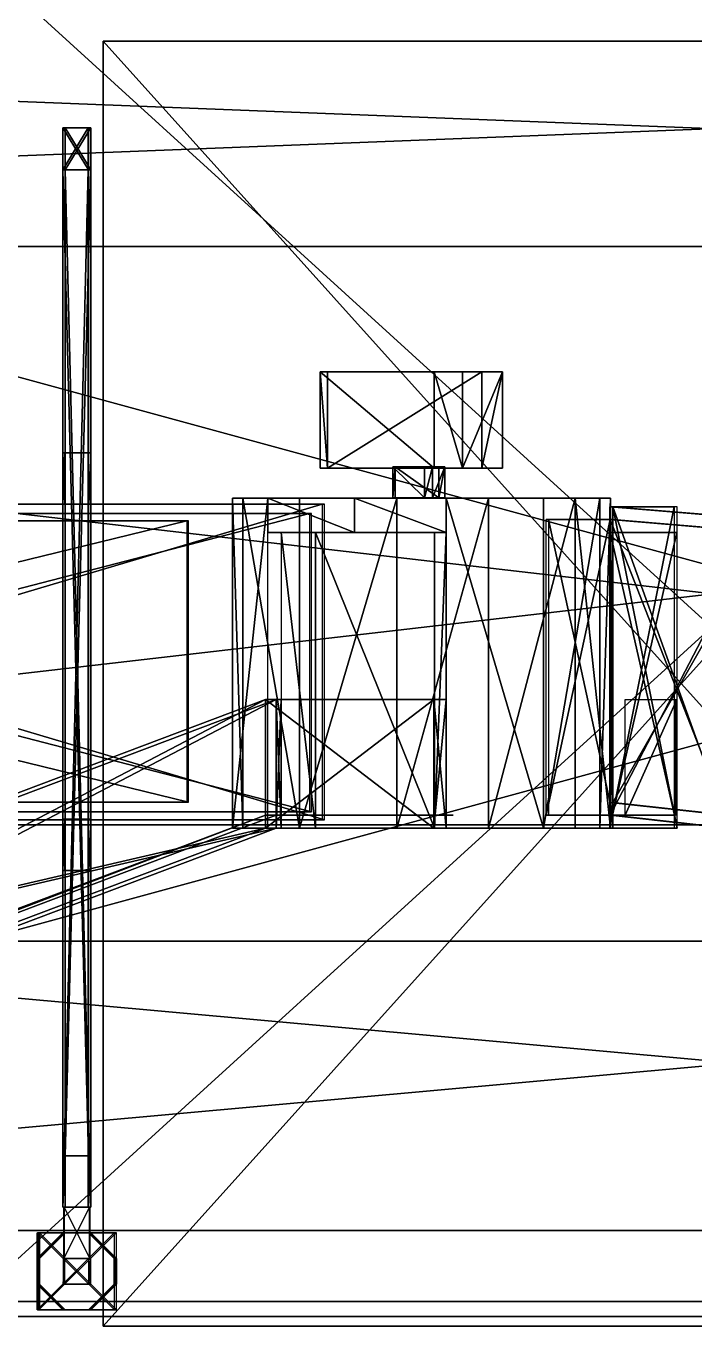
# Model space of a CAD drawing. Header units: metres. Extents: x -65 to 47, y 1 to 19.
# Drawn here: x -13.49 to -8.29, y 1.33 to 11.45 of the extents above; entities that cross this region are included whole.
import ezdxf

# ---------------------------------------------------------------- set-up
doc = ezdxf.new("R2010")
doc.units = ezdxf.units.M

msp = doc.modelspace()

# ---------------------------------------------------------------- linework, layer by layer
at = {"layer": 'back'}
for points in [[(-14.044, 1.40639, -109.603), (-2.25657, 12.1382, -109.603), (-2.25658, 1.40639, -109.603)], [(-2.25657, 12.1382, -109.603), (-14.044, 1.40639, -109.603), (-14.044, 12.1382, -109.603)]]:
    msp.add_3dface(points, dxfattribs=at)
at = {"layer": 'Cube.005'}
for points in [[(-28.4474, 1.52413, 91.282), (12.5226, 5.23413, 91.282), (12.5226, 1.52413, 91.282)], [(12.5226, 5.23413, 91.282), (-28.4474, 1.52413, 91.282), (-28.4474, 5.23413, 91.282)], [(-28.4474, 5.23413, 114.572), (12.5226, 1.52413, 114.572), (12.5226, 5.23413, 114.572)], [(12.5226, 1.52413, 114.572), (-28.4474, 5.23413, 114.572), (-28.4474, 1.52413, 114.572)], [(12.5226, 5.23413, 91.282), (-28.4474, 5.23413, 114.572), (12.5226, 5.23413, 114.572)], [(-28.4474, 5.23413, 114.572), (12.5226, 5.23413, 91.282), (-28.4474, 5.23413, 91.282)], [(-28.4474, 1.52413, 91.282), (12.5226, 1.52413, 114.572), (-28.4474, 1.52413, 114.572)], [(12.5226, 1.52413, 114.572), (-28.4474, 1.52413, 91.282), (12.5226, 1.52413, 91.282)]]:
    msp.add_3dface(points, dxfattribs=at)
at = {"layer": 'Cube.006'}
for points in [[(-12.8852, 1.33364, -117.874), (-12.8852, 11.3336, -108.874), (-12.8852, 11.3336, -117.874)], [(-12.8852, 11.3336, -108.874), (-12.8852, 1.33364, -117.874), (-12.8852, 1.33364, -108.874)], [(-12.8852, 1.33364, -117.874), (-3.88519, 11.3336, -117.874), (-3.88519, 1.33364, -117.874)], [(-3.88519, 11.3336, -117.874), (-12.8852, 1.33364, -117.874), (-12.8852, 11.3336, -117.874)], [(-12.8852, 11.3336, -108.874), (-3.88519, 1.33364, -108.874), (-3.88519, 11.3336, -108.874)], [(-3.88519, 1.33364, -108.874), (-12.8852, 11.3336, -108.874), (-12.8852, 1.33364, -108.874)], [(-3.88519, 11.3336, -117.874), (-12.8852, 11.3336, -108.874), (-3.88519, 11.3336, -108.874)], [(-12.8852, 11.3336, -108.874), (-3.88519, 11.3336, -117.874), (-12.8852, 11.3336, -117.874)], [(-12.8852, 1.33364, -117.874), (-3.88519, 1.33364, -108.874), (-12.8852, 1.33364, -108.874)], [(-3.88519, 1.33364, -108.874), (-12.8852, 1.33364, -117.874), (-3.88519, 1.33364, -117.874)]]:
    msp.add_3dface(points, dxfattribs=at)
at = {"layer": 'Cube.007'}
for points in [[(-25.8545, 12.0763, -120.17), (10.8144, 2.0763, -116.252), (10.8144, 12.0763, -116.252)], [(10.8144, 2.0763, -116.252), (-25.8545, 12.0763, -120.17), (-25.8545, 2.0763, -120.17)], [(-22.1353, 2.0763, -154.972), (14.5336, 12.0763, -151.053), (14.5336, 2.0763, -151.053)], [(14.5336, 12.0763, -151.053), (-22.1353, 2.0763, -154.972), (-22.1353, 12.0763, -154.972)], [(-25.8545, 2.0763, -120.17), (11.2754, 2.0763, -120.565), (10.8144, 2.0763, -116.252)], [(11.2754, 2.0763, -120.565), (-25.8545, 2.0763, -120.17), (-25.3934, 2.0763, -124.484)], [(-25.3934, 2.0763, -124.484), (14.5336, 2.0763, -151.053), (11.2754, 2.0763, -120.565)], [(14.5336, 2.0763, -151.053), (-25.3934, 2.0763, -124.484), (-22.1353, 2.0763, -154.972)]]:
    msp.add_3dface(points, dxfattribs=at)
at = {"layer": 'Cube.011'}
for points in [[(-14.044, 1.40639, -108.322), (-2.25658, 1.40639, -92.2717), (-14.044, 1.40639, -92.2717)], [(-2.25658, 1.40639, -92.2717), (-14.044, 1.40639, -108.322), (-2.25658, 1.40639, -108.322)], [(-14.044, 1.40639, -92.2717), (-2.25658, 1.40639, -63.0661), (-14.044, 1.40639, -63.0661)], [(-2.25658, 1.40639, -63.0661), (-14.044, 1.40639, -92.2717), (-2.25658, 1.40639, -92.2717)], [(-14.044, 1.40639, -109.603), (-2.25658, 1.40639, -108.322), (-14.044, 1.40639, -108.322)], [(-2.25658, 1.40639, -108.322), (-14.044, 1.40639, -109.603), (-2.25658, 1.40639, -109.603)], [(-14.044, 1.40639, 41.5326), (-2.25658, 1.40639, 98.8857), (-14.044, 1.40639, 98.8857)], [(-2.25658, 1.40639, 98.8857), (-14.044, 1.40639, 41.5326), (-2.25658, 1.40639, 41.5326)], [(-14.044, 1.40639, 98.8857), (-2.25657, 1.40639, 100.397), (-14.044, 1.40639, 100.397)], [(-2.25657, 1.40639, 100.397), (-14.044, 1.40639, 98.8857), (-2.25658, 1.40639, 98.8857)], [(-14.044, 1.40639, -63.0661), (-2.25658, 1.40639, -33.0483), (-14.044, 1.40639, -33.0483)], [(-2.25658, 1.40639, -33.0483), (-14.044, 1.40639, -63.0661), (-2.25658, 1.40639, -63.0661)], [(-14.044, 1.40639, -33.0483), (-2.25658, 1.40639, -4.11331), (-14.044, 1.40639, -4.11331)], [(-2.25658, 1.40639, -4.11331), (-14.044, 1.40639, -33.0483), (-2.25658, 1.40639, -33.0483)], [(-14.044, 1.40639, -4.11331), (-2.25658, 1.40639, 13.742), (-14.044, 1.40639, 13.742)], [(-2.25658, 1.40639, 13.742), (-14.044, 1.40639, -4.11331), (-2.25658, 1.40639, -4.11331)]]:
    msp.add_3dface(points, dxfattribs=at)
at = {"layer": 'Cube.031'}
for points in [[(-31.5457, 4.32833, 115.691), (15.2621, 4.32833, 117.182), (-31.5457, 4.32833, 117.182)], [(15.2621, 4.32833, 117.182), (-31.5457, 4.32833, 115.691), (15.2621, 4.32833, 115.691)], [(-31.5457, 4.32833, 57.1824), (15.2621, 4.32833, 58.8029), (-31.5457, 4.32833, 58.8029)], [(15.2621, 4.32833, 58.8029), (-31.5457, 4.32833, 57.1824), (15.2621, 4.32833, 57.1824)]]:
    msp.add_3dface(points, dxfattribs=at)
at = {"layer": 'Entrance.010'}
for points in [[(-8.5169, 7.70877, 140.663), (-8.9407, 7.70877, 137.867), (-8.9168, 7.70877, 140.667)], [(-8.9407, 7.70877, 137.867), (-8.5169, 7.70877, 140.663), (-8.5407, 7.70877, 137.863)], [(-8.9407, 5.20877, 137.867), (-8.4407, 7.70877, 137.863), (-8.4407, 5.20877, 137.863)], [(-8.4407, 7.70877, 137.863), (-8.9407, 5.20877, 137.867), (-8.9407, 7.70877, 137.867)], [(-8.9407, 5.20877, 137.867), (-8.9168, 7.70877, 140.667), (-8.9407, 7.70877, 137.867)], [(-8.9168, 7.70877, 140.667), (-8.9407, 5.20877, 137.867), (-8.9168, 5.20877, 140.667)], [(-8.9168, 7.70877, 140.667), (-8.4169, 5.20877, 140.662), (-8.4169, 7.70877, 140.662)], [(-8.4169, 5.20877, 140.662), (-8.9168, 7.70877, 140.667), (-8.9168, 5.20877, 140.667)], [(-9.438, 5.30877, 138.181), (-8.939, 7.60877, 138.067), (-8.939, 5.30877, 138.067)], [(-8.939, 7.60877, 138.067), (-9.438, 5.30877, 138.181), (-9.438, 7.60877, 138.181)], [(-8.9185, 7.60877, 140.467), (-9.438, 7.60877, 138.181), (-9.4195, 7.60877, 140.361)], [(-9.438, 7.60877, 138.181), (-8.9185, 7.60877, 140.467), (-8.939, 7.60877, 138.067)], [(-9.4195, 7.60877, 140.361), (-8.9185, 5.30877, 140.467), (-8.9185, 7.60877, 140.467)], [(-8.9185, 5.30877, 140.467), (-9.4195, 7.60877, 140.361), (-9.4195, 5.30877, 140.361)], [(-8.939, 7.50877, 138.067), (-8.4186, 7.50877, 140.462), (-8.9185, 7.50877, 140.467)], [(-8.4186, 7.50877, 140.462), (-8.939, 7.50877, 138.067), (-8.439, 7.50877, 138.063)], [(-8.9382, 7.50877, 138.167), (-8.439, 5.30877, 138.063), (-8.439, 7.50877, 138.063)], [(-8.439, 5.30877, 138.063), (-8.9382, 7.50877, 138.167), (-8.9382, 5.30877, 138.167)], [(-8.9194, 5.30877, 140.367), (-8.9382, 7.50877, 138.167), (-8.9194, 7.50877, 140.367)], [(-8.9382, 7.50877, 138.167), (-8.9194, 5.30877, 140.367), (-8.9382, 5.30877, 138.167)], [(-8.9194, 5.30877, 140.367), (-8.4186, 7.50877, 140.462), (-8.4186, 5.30877, 140.462)], [(-8.4186, 7.50877, 140.462), (-8.9194, 5.30877, 140.367), (-8.9194, 7.50877, 140.367)], [(-8.822, 5.30877, 140.066), (-8.4186, 6.20877, 140.462), (-8.4186, 5.30877, 140.462)], [(-8.4186, 6.20877, 140.462), (-8.822, 5.30877, 140.066), (-8.822, 6.20877, 140.066)], [(-8.4305, 5.30877, 139.062), (-8.439, 6.20877, 138.063), (-8.4305, 6.20877, 139.062)], [(-8.439, 6.20877, 138.063), (-8.4305, 5.30877, 139.062), (-8.439, 5.30877, 138.063)], [(-9.438, 5.30877, 138.181), (-8.9185, 5.30877, 140.467), (-9.4195, 5.30877, 140.361)], [(-8.9185, 5.30877, 140.467), (-9.438, 5.30877, 138.181), (-8.939, 5.30877, 138.067)], [(-8.9407, 5.20877, 137.867), (-8.4169, 5.20877, 140.662), (-8.9168, 5.20877, 140.667)], [(-8.4169, 5.20877, 140.662), (-8.9407, 5.20877, 137.867), (-8.4407, 5.20877, 137.863)]]:
    msp.add_3dface(points, dxfattribs=at)
at = {"layer": 'front'}
for points in [[(-14.044, 12.1382, 100.397), (-2.25657, 1.40639, 100.397), (-2.25658, 12.1382, 100.397)], [(-2.25657, 1.40639, 100.397), (-14.044, 12.1382, 100.397), (-14.044, 1.40639, 100.397)]]:
    msp.add_3dface(points, dxfattribs=at)
at = {"layer": 'GateSign.010'}
for points in [[(-11.1951, 8.75913, 139.226), (-10.3083, 8.00971, 140.1), (-10.3083, 8.75913, 140.1)], [(-10.3083, 8.00971, 140.1), (-11.1951, 8.75913, 139.226), (-11.1951, 8.00971, 139.226)], [(-11.1378, 8.00971, 139.006), (-11.1951, 8.75913, 139.226), (-11.1378, 8.75913, 139.006)], [(-11.1951, 8.75913, 139.226), (-11.1378, 8.00971, 139.006), (-11.1951, 8.00971, 139.226)], [(-10.0888, 8.75913, 140.039), (-11.1378, 8.75913, 139.006), (-11.1951, 8.75913, 139.226)], [(-10.0888, 8.75913, 140.039), (-11.1951, 8.75913, 139.226), (-10.3083, 8.75913, 140.1)], [(-11.1378, 8.00971, 139.006), (-9.9382, 8.75913, 138.675), (-9.9382, 8.00971, 138.675)], [(-9.9382, 8.75913, 138.675), (-11.1378, 8.00971, 139.006), (-11.1378, 8.75913, 139.006)], [(-9.7759, 8.75913, 138.834), (-9.9382, 8.75913, 138.675), (-11.1378, 8.75913, 139.006)], [(-10.0888, 8.75913, 140.039), (-9.7759, 8.75913, 138.834), (-11.1378, 8.75913, 139.006)], [(-10.3083, 8.75913, 140.1), (-10.0888, 8.00971, 140.039), (-10.0888, 8.75913, 140.039)], [(-10.0888, 8.00971, 140.039), (-10.3083, 8.75913, 140.1), (-10.3083, 8.00971, 140.1)], [(-10.0888, 8.00971, 140.039), (-9.7759, 8.75913, 138.834), (-10.0888, 8.75913, 140.039)], [(-9.7759, 8.75913, 138.834), (-10.0888, 8.00971, 140.039), (-9.7759, 8.00971, 138.834)], [(-9.9382, 8.00971, 138.675), (-9.7759, 8.75913, 138.834), (-9.7759, 8.00971, 138.834)], [(-9.7759, 8.75913, 138.834), (-9.9382, 8.00971, 138.675), (-9.9382, 8.75913, 138.675)], [(-10.0888, 8.00971, 140.039), (-11.1951, 8.00971, 139.226), (-10.3083, 8.00971, 140.1)], [(-10.0888, 8.00971, 140.039), (-11.1378, 8.00971, 139.006), (-11.1951, 8.00971, 139.226)], [(-10.0888, 8.00971, 140.039), (-9.7759, 8.00971, 138.834), (-11.1378, 8.00971, 139.006)], [(-9.7759, 8.00971, 138.834), (-9.9382, 8.00971, 138.675), (-11.1378, 8.00971, 139.006)], [(-10.6299, 7.77929, 139.341), (-10.6127, 8.02114, 139.403), (-10.6299, 8.02114, 139.341)], [(-10.6127, 8.02114, 139.403), (-10.6299, 7.77929, 139.341), (-10.6127, 7.77928, 139.403)], [(-10.3827, 7.77929, 139.09), (-10.6299, 8.02114, 139.341), (-10.3827, 8.02114, 139.09)], [(-10.6299, 8.02114, 139.341), (-10.3827, 7.77929, 139.09), (-10.6299, 7.77929, 139.341)], [(-10.6127, 8.02114, 139.403), (-10.2718, 7.77928, 139.492), (-10.2718, 8.02114, 139.492)], [(-10.2718, 7.77928, 139.492), (-10.6127, 8.02114, 139.403), (-10.6127, 7.77928, 139.403)], [(-10.3827, 7.77929, 139.09), (-10.3203, 8.02114, 139.106), (-10.3203, 7.77929, 139.106)], [(-10.3203, 8.02114, 139.106), (-10.3827, 7.77929, 139.09), (-10.3827, 8.02114, 139.09)], [(-10.2265, 8.02114, 139.446), (-10.3203, 7.77929, 139.106), (-10.3203, 8.02114, 139.106)], [(-10.3203, 7.77929, 139.106), (-10.2265, 8.02114, 139.446), (-10.2265, 7.77928, 139.446)], [(-10.2718, 7.77928, 139.492), (-10.2265, 8.02114, 139.446), (-10.2718, 8.02114, 139.492)], [(-10.2265, 8.02114, 139.446), (-10.2718, 7.77928, 139.492), (-10.2265, 7.77928, 139.446)]]:
    msp.add_3dface(points, dxfattribs=at)
at = {"layer": 'Hood.010'}
for points in [[(-7.718, 7.60877, 140.592), (-8.9391, 7.70877, 138.002), (-8.9179, 7.70877, 140.602)], [(-8.9391, 7.70877, 138.002), (-7.718, 7.60877, 140.592), (-7.7391, 7.60877, 137.992)], [(-7.7391, 7.60877, 137.992), (-8.9391, 5.30877, 138.002), (-8.9391, 7.70877, 138.002)], [(-8.9179, 7.70877, 140.602), (-8.018, 5.20877, 140.595), (-7.718, 7.60877, 140.592)], [(-8.018, 5.20877, 140.595), (-8.9179, 7.70877, 140.602), (-8.9179, 5.30877, 140.602)], [(-8.9391, 5.30877, 138.002), (-7.7391, 7.60877, 137.992), (-8.0391, 5.20877, 137.995)], [(-8.9383, 7.60877, 138.102), (-7.7188, 7.50877, 140.492), (-8.9188, 7.60877, 140.502)], [(-7.7188, 7.50877, 140.492), (-8.9383, 7.60877, 138.102), (-7.7383, 7.50877, 138.092)], [(-8.9383, 7.60877, 138.102), (-8.0383, 5.30877, 138.095), (-7.7383, 7.50877, 138.092)], [(-8.0383, 5.30877, 138.095), (-8.9383, 7.60877, 138.102), (-8.9383, 5.40877, 138.102)], [(-7.7188, 7.50877, 140.492), (-8.9188, 5.40877, 140.502), (-8.9188, 7.60877, 140.502)], [(-8.9188, 5.40877, 140.502), (-7.7188, 7.50877, 140.492), (-8.0188, 5.30877, 140.495)], [(-8.0188, 5.30877, 140.495), (-8.9383, 5.40877, 138.102), (-8.9188, 5.40877, 140.502)], [(-8.9383, 5.40877, 138.102), (-8.0188, 5.30877, 140.495), (-8.0383, 5.30877, 138.095)], [(-8.9391, 5.30877, 138.002), (-8.018, 5.20877, 140.595), (-8.9179, 5.30877, 140.602)], [(-8.018, 5.20877, 140.595), (-8.9391, 5.30877, 138.002), (-8.0391, 5.20877, 137.995)]]:
    msp.add_3dface(points, dxfattribs=at)
at = {"layer": 'object2_back'}
for points in [[(-31.5457, 9.73332, 57.1824), (15.2621, 11.5676, 57.1824), (15.2621, 9.73332, 57.1824)], [(15.2621, 11.5676, 57.1824), (-31.5457, 9.73332, 57.1824), (-31.5457, 11.5676, 57.1824)], [(-31.5457, 4.32833, 57.1824), (15.2621, 9.73332, 57.1824), (15.2621, 4.32833, 57.1824)], [(15.2621, 9.73332, 57.1824), (-31.5457, 4.32833, 57.1824), (-31.5457, 9.73332, 57.1824)]]:
    msp.add_3dface(points, dxfattribs=at)
at = {"layer": 'object2_front'}
for points in [[(-31.5457, 11.5676, 117.182), (15.2621, 9.73332, 117.182), (15.2621, 11.5676, 117.182)], [(15.2621, 9.73332, 117.182), (-31.5457, 11.5676, 117.182), (-31.5457, 9.73332, 117.182)], [(-31.5457, 9.73332, 117.182), (15.2621, 4.32833, 117.182), (15.2621, 9.73332, 117.182)], [(15.2621, 4.32833, 117.182), (-31.5457, 9.73332, 117.182), (-31.5457, 4.32833, 117.182)], [(-31.5457, 4.32833, 58.8029), (15.2621, 4.32833, 115.691), (-31.5457, 4.32833, 115.691)], [(15.2621, 4.32833, 115.691), (-31.5457, 4.32833, 58.8029), (15.2621, 4.32833, 58.8029)]]:
    msp.add_3dface(points, dxfattribs=at)
at = {"layer": 'Rotunda2.010'}
for points in [[(-11.879, 7.77655, 139.506), (-10.4073, 7.77655, 139.313), (-11.7968, 7.77655, 138.791)], [(-11.879, 5.20877, 139.506), (-11.6037, 7.77655, 140.263), (-11.879, 7.77655, 139.506)], [(-11.6037, 7.77655, 140.263), (-11.879, 5.20877, 139.506), (-11.6037, 5.20877, 140.263)], [(-11.7968, 5.20877, 138.791), (-11.879, 7.77655, 139.506), (-11.7968, 7.77655, 138.791)], [(-11.879, 7.77655, 139.506), (-11.7968, 5.20877, 138.791), (-11.879, 5.20877, 139.506)], [(-10.4073, 7.77655, 139.313), (-11.879, 7.77655, 139.506), (-11.6037, 7.77655, 140.263)], [(-11.3568, 5.20877, 138.117), (-11.7968, 7.77655, 138.791), (-11.3568, 7.77655, 138.117)], [(-11.7968, 7.77655, 138.791), (-11.3568, 5.20877, 138.117), (-11.7968, 5.20877, 138.791)], [(-11.7968, 7.77655, 138.791), (-10.4073, 7.77655, 139.313), (-11.3568, 7.77655, 138.117)], [(-11.6037, 7.77655, 140.263), (-10.9295, 7.50877, 140.703), (-10.9295, 7.77655, 140.703)], [(-10.9295, 7.50877, 140.703), (-11.6037, 7.77655, 140.263), (-11.6037, 7.50877, 140.263)], [(-10.9295, 7.77655, 140.703), (-10.4073, 7.77655, 139.313), (-11.6037, 7.77655, 140.263)], [(-11.3568, 5.20877, 138.117), (-10.6004, 7.77655, 137.842), (-10.6004, 5.20877, 137.842)], [(-10.6004, 7.77655, 137.842), (-11.3568, 5.20877, 138.117), (-11.3568, 7.77655, 138.117)], [(-10.4073, 7.77655, 139.313), (-10.6004, 7.77655, 137.842), (-11.3568, 7.77655, 138.117)], [(-10.9295, 7.77655, 140.703), (-10.2142, 7.50877, 140.785), (-10.2142, 7.77655, 140.785)], [(-10.2142, 7.50877, 140.785), (-10.9295, 7.77655, 140.703), (-10.9295, 7.50877, 140.703)], [(-10.2142, 7.77655, 140.785), (-10.4073, 7.77655, 139.313), (-10.9295, 7.77655, 140.703)], [(-10.6004, 7.77655, 137.842), (-10.4073, 7.77655, 139.313), (-9.8851, 7.77655, 137.924)], [(-10.6004, 5.20877, 137.842), (-9.8851, 7.77655, 137.924), (-9.8851, 5.20877, 137.924)], [(-9.8851, 7.77655, 137.924), (-10.6004, 5.20877, 137.842), (-10.6004, 7.77655, 137.842)], [(-8.9356, 7.77655, 139.12), (-10.4073, 7.77655, 139.313), (-9.0179, 7.77655, 139.835)], [(-9.0179, 7.77655, 139.835), (-10.4073, 7.77655, 139.313), (-9.4578, 7.77655, 140.51)], [(-10.4073, 7.77655, 139.313), (-10.2142, 7.77655, 140.785), (-9.4578, 7.77655, 140.51)], [(-9.8851, 7.77655, 137.924), (-10.4073, 7.77655, 139.313), (-9.211, 7.77655, 138.364)], [(-10.4073, 7.77655, 139.313), (-8.9356, 7.77655, 139.12), (-9.211, 7.77655, 138.364)], [(-10.2142, 7.77655, 140.785), (-9.4578, 5.20877, 140.51), (-9.4578, 7.77655, 140.51)], [(-9.4578, 5.20877, 140.51), (-10.2142, 7.77655, 140.785), (-10.2142, 5.20877, 140.785)], [(-9.8851, 5.20877, 137.924), (-9.211, 7.77655, 138.364), (-9.211, 5.20877, 138.364)], [(-9.211, 7.77655, 138.364), (-9.8851, 5.20877, 137.924), (-9.8851, 7.77655, 137.924)], [(-9.4578, 5.20877, 140.51), (-9.0179, 7.77655, 139.835), (-9.4578, 7.77655, 140.51)], [(-9.0179, 7.77655, 139.835), (-9.4578, 5.20877, 140.51), (-9.0179, 5.20877, 139.835)], [(-8.9356, 5.20877, 139.12), (-9.211, 7.77655, 138.364), (-8.9356, 7.77655, 139.12)], [(-9.211, 7.77655, 138.364), (-8.9356, 5.20877, 139.12), (-9.211, 5.20877, 138.364)], [(-9.0179, 5.20877, 139.835), (-8.9356, 7.77655, 139.12), (-9.0179, 7.77655, 139.835)], [(-8.9356, 7.77655, 139.12), (-9.0179, 5.20877, 139.835), (-8.9356, 5.20877, 139.12)], [(-11.6037, 7.50877, 140.263), (-10.2142, 7.50877, 140.785), (-10.9295, 7.50877, 140.703)], [(-10.2142, 7.50877, 140.785), (-11.6037, 7.50877, 140.263), (-10.4073, 7.50877, 139.313)], [(-11.4982, 7.50877, 140.396), (-11.2323, 5.20877, 140.185), (-11.2323, 7.50877, 140.185)], [(-11.2323, 5.20877, 140.185), (-11.4982, 7.50877, 140.396), (-11.4982, 5.20877, 140.396)], [(-11.2323, 7.50877, 140.185), (-10.306, 5.20877, 140.533), (-10.306, 7.50877, 140.533)], [(-10.306, 5.20877, 140.533), (-11.2323, 7.50877, 140.185), (-11.2323, 5.20877, 140.185)], [(-10.306, 5.20877, 140.533), (-10.2142, 7.50877, 140.785), (-10.306, 7.50877, 140.533)], [(-10.2142, 7.50877, 140.785), (-10.306, 5.20877, 140.533), (-10.2142, 5.20877, 140.785)], [(-18.5128, 3.60877, 141.522), (-11.6216, 5.20877, 141.469), (-11.6216, 6.20877, 141.469)], [(-18.5128, 2.60877, 141.522), (-11.6216, 6.20877, 141.469), (-11.6216, 5.20877, 141.469)], [(-11.6216, 6.20877, 141.469), (-18.5128, 2.60877, 141.522), (-18.5128, 3.60877, 141.522)], [(-18.4305, 2.60877, 140.806), (-11.5393, 6.20877, 140.753), (-11.5393, 5.20877, 140.753)], [(-11.5393, 6.20877, 140.753), (-18.4305, 2.60877, 140.806), (-18.4305, 3.60877, 140.806)], [(-18.4305, 3.60877, 140.806), (-11.5393, 5.20877, 140.753), (-11.5393, 6.20877, 140.753)], [(-11.6216, 5.20877, 141.469), (-10.3102, 6.20877, 141.619), (-10.3102, 5.20877, 141.619)], [(-10.3102, 6.20877, 141.619), (-11.6216, 5.20877, 141.469), (-11.6216, 6.20877, 141.469)], [(-11.6216, 6.20877, 141.469), (-10.3102, 5.20877, 141.619), (-10.3102, 6.20877, 141.619)], [(-10.3102, 5.20877, 141.619), (-11.6216, 6.20877, 141.469), (-11.6216, 5.20877, 141.469)], [(-11.4982, 5.20877, 140.396), (-11.5393, 6.20877, 140.753), (-11.4982, 6.20877, 140.396)], [(-11.5393, 6.20877, 140.753), (-11.4982, 5.20877, 140.396), (-11.5393, 5.20877, 140.753)], [(-11.5393, 5.20877, 140.753), (-11.4982, 6.20877, 140.396), (-11.5393, 6.20877, 140.753)], [(-11.4982, 6.20877, 140.396), (-11.5393, 5.20877, 140.753), (-11.4982, 5.20877, 140.396)], [(-10.2142, 5.20877, 140.785), (-10.3102, 6.20877, 141.619), (-10.2142, 6.20877, 140.785)], [(-10.3102, 6.20877, 141.619), (-10.2142, 5.20877, 140.785), (-10.3102, 5.20877, 141.619)], [(-10.3102, 5.20877, 141.619), (-10.2142, 6.20877, 140.785), (-10.3102, 6.20877, 141.619)], [(-10.2142, 6.20877, 140.785), (-10.3102, 5.20877, 141.619), (-10.2142, 5.20877, 140.785)], [(-18.4305, 2.70877, 140.806), (-11.6216, 5.30877, 141.469), (-18.5128, 2.70877, 141.522)], [(-11.6216, 5.30877, 141.469), (-18.4305, 2.70877, 140.806), (-18.5128, 2.70877, 141.522)], [(-11.6216, 5.30877, 141.469), (-18.4305, 2.70877, 140.806), (-11.5393, 5.30877, 140.753)], [(-18.4305, 2.70877, 140.806), (-11.6216, 5.30877, 141.469), (-11.5393, 5.30877, 140.753)], [(-10.1594, 5.30877, 140.308), (-11.6216, 5.30877, 141.469), (-10.3102, 5.30877, 141.619)], [(-11.6216, 5.30877, 141.469), (-10.1594, 5.30877, 140.308), (-11.4707, 5.30877, 140.157)], [(-11.6216, 5.20877, 141.469), (-18.5128, 3.60877, 141.522), (-18.5128, 2.60877, 141.522)], [(-11.5393, 5.20877, 140.753), (-18.4305, 3.60877, 140.806), (-18.4305, 2.60877, 140.806)], [(-11.7968, 5.20877, 138.791), (-10.4073, 5.20877, 139.313), (-11.879, 5.20877, 139.506)], [(-11.6037, 5.20877, 140.263), (-11.879, 5.20877, 139.506), (-10.4073, 5.20877, 139.313)], [(-11.7968, 5.20877, 138.791), (-11.3568, 5.20877, 138.117), (-10.4073, 5.20877, 139.313)], [(-10.9295, 5.20877, 140.703), (-11.6037, 5.20877, 140.263), (-10.4073, 5.20877, 139.313)], [(-11.3568, 5.20877, 138.117), (-10.6004, 5.20877, 137.842), (-10.4073, 5.20877, 139.313)], [(-10.9295, 5.20877, 140.703), (-10.4073, 5.20877, 139.313), (-10.2142, 5.20877, 140.785)], [(-9.8851, 5.20877, 137.924), (-10.4073, 5.20877, 139.313), (-10.6004, 5.20877, 137.842)], [(-9.0179, 5.20877, 139.835), (-10.4073, 5.20877, 139.313), (-8.9356, 5.20877, 139.12)], [(-9.0179, 5.20877, 139.835), (-9.4578, 5.20877, 140.51), (-10.4073, 5.20877, 139.313)], [(-9.4578, 5.20877, 140.51), (-10.2142, 5.20877, 140.785), (-10.4073, 5.20877, 139.313)], [(-9.8851, 5.20877, 137.924), (-9.211, 5.20877, 138.364), (-10.4073, 5.20877, 139.313)], [(-9.211, 5.20877, 138.364), (-8.9356, 5.20877, 139.12), (-10.4073, 5.20877, 139.313)]]:
    msp.add_3dface(points, dxfattribs=at)
at = {"layer": 'Support.010'}
for points in [[(-13.1998, 10.3313, 137.996), (-13.1982, 10.6574, 138.217), (-13.1998, 10.6574, 137.996)], [(-13.1982, 10.6574, 138.217), (-13.1998, 10.3313, 137.996), (-13.1982, 10.3313, 138.217)], [(-13.1998, 10.3313, 137.996), (-13.0007, 10.6574, 137.994), (-13.0007, 10.3313, 137.994)], [(-13.0007, 10.6574, 137.994), (-13.1998, 10.3313, 137.996), (-13.1998, 10.6574, 137.996)], [(-12.999, 10.6574, 138.215), (-13.1998, 10.6574, 137.996), (-13.1982, 10.6574, 138.217)], [(-13.1998, 10.6574, 137.996), (-12.999, 10.6574, 138.215), (-13.0007, 10.6574, 137.994)], [(-13.1982, 10.6574, 138.217), (-12.999, 10.3313, 138.215), (-12.999, 10.6574, 138.215)], [(-12.999, 10.3313, 138.215), (-13.1982, 10.6574, 138.217), (-13.1982, 10.3313, 138.217)], [(-13.181, 10.3313, 140.452), (-13.1793, 10.6574, 140.673), (-13.181, 10.6574, 140.452)], [(-13.1793, 10.6574, 140.673), (-13.181, 10.3313, 140.452), (-13.1793, 10.3313, 140.673)], [(-13.181, 10.3313, 140.452), (-12.9819, 10.6574, 140.45), (-12.9819, 10.3313, 140.45)], [(-12.9819, 10.6574, 140.45), (-13.181, 10.3313, 140.452), (-13.181, 10.6574, 140.452)], [(-12.9802, 10.6574, 140.672), (-13.181, 10.6574, 140.452), (-13.1793, 10.6574, 140.673)], [(-13.181, 10.6574, 140.452), (-12.9802, 10.6574, 140.672), (-12.9819, 10.6574, 140.45)], [(-13.1793, 10.6574, 140.673), (-12.9802, 10.3313, 140.672), (-12.9802, 10.6574, 140.672)], [(-12.9802, 10.3313, 140.672), (-13.1793, 10.6574, 140.673), (-13.1793, 10.3313, 140.673)], [(-12.999, 10.3313, 138.215), (-13.0007, 10.6574, 137.994), (-12.999, 10.6574, 138.215)], [(-13.0007, 10.6574, 137.994), (-12.999, 10.3313, 138.215), (-13.0007, 10.3313, 137.994)], [(-12.9802, 10.3313, 140.672), (-12.9819, 10.6574, 140.45), (-12.9802, 10.6574, 140.672)], [(-12.9819, 10.6574, 140.45), (-12.9802, 10.3313, 140.672), (-12.9819, 10.3313, 140.45)], [(-13.1998, 2.25877, 137.996), (-13.0007, 10.3313, 137.994), (-13.0007, 2.25877, 137.994)], [(-13.0007, 10.3313, 137.994), (-13.1998, 2.25877, 137.996), (-13.1998, 10.3313, 137.996)], [(-13.1998, 2.25877, 137.996), (-13.1982, 10.3313, 138.217), (-13.1998, 10.3313, 137.996)], [(-13.1982, 10.3313, 138.217), (-13.1998, 2.25877, 137.996), (-13.1982, 2.25877, 138.217)], [(-13.1982, 10.3313, 138.217), (-12.999, 2.65877, 138.215), (-12.999, 10.3313, 138.215)], [(-12.999, 2.65877, 138.215), (-13.1982, 10.3313, 138.217), (-13.1982, 2.65877, 138.217)], [(-13.181, 2.65877, 140.452), (-12.9819, 10.3313, 140.45), (-12.9819, 2.65877, 140.45)], [(-12.9819, 10.3313, 140.45), (-13.181, 2.65877, 140.452), (-13.181, 10.3313, 140.452)], [(-13.181, 2.25877, 140.452), (-13.1793, 10.3313, 140.673), (-13.181, 10.3313, 140.452)], [(-13.1793, 10.3313, 140.673), (-13.181, 2.25877, 140.452), (-13.1793, 2.25877, 140.673)], [(-13.1793, 10.3313, 140.673), (-12.9802, 2.25877, 140.672), (-12.9802, 10.3313, 140.672)], [(-12.9802, 2.25877, 140.672), (-13.1793, 10.3313, 140.673), (-13.1793, 2.25877, 140.673)], [(-12.999, 2.25877, 138.215), (-13.0007, 10.3313, 137.994), (-12.999, 10.3313, 138.215)], [(-13.0007, 10.3313, 137.994), (-12.999, 2.25877, 138.215), (-13.0007, 2.25877, 137.994)], [(-12.9802, 2.25877, 140.672), (-12.9819, 10.3313, 140.45), (-12.9802, 10.3313, 140.672)], [(-12.9819, 10.3313, 140.45), (-12.9802, 2.25877, 140.672), (-12.9819, 2.25877, 140.45)], [(-12.9819, 2.65877, 140.45), (-13.1982, 2.65877, 138.217), (-13.181, 2.65877, 140.452)], [(-13.1982, 2.65877, 138.217), (-12.9819, 2.65877, 140.45), (-12.999, 2.65877, 138.215)], [(-13.1982, 2.25877, 138.217), (-13.181, 2.65877, 140.452), (-13.1982, 2.65877, 138.217)], [(-13.181, 2.65877, 140.452), (-13.1982, 2.25877, 138.217), (-13.181, 2.25877, 140.452)], [(-12.9819, 2.25877, 140.45), (-12.999, 2.65877, 138.215), (-12.9819, 2.65877, 140.45)], [(-12.999, 2.65877, 138.215), (-12.9819, 2.25877, 140.45), (-12.999, 2.25877, 138.215)], [(-13.1998, 2.25877, 137.996), (-12.999, 2.25877, 138.215), (-13.1982, 2.25877, 138.217)], [(-12.999, 2.25877, 138.215), (-13.1998, 2.25877, 137.996), (-13.0007, 2.25877, 137.994)], [(-13.1982, 2.25877, 138.217), (-12.9819, 2.25877, 140.45), (-13.181, 2.25877, 140.452)], [(-12.9819, 2.25877, 140.45), (-13.1982, 2.25877, 138.217), (-12.999, 2.25877, 138.215)], [(-13.1904, 1.85877, 139.223), (-13.1887, 2.25877, 139.446), (-13.1905, 2.25877, 139.212)], [(-12.9913, 2.25877, 139.222), (-13.1904, 1.85877, 139.223), (-13.1905, 2.25877, 139.212)], [(-13.1887, 2.25877, 139.446), (-13.1904, 1.85877, 139.223), (-13.1887, 1.85877, 139.446)], [(-13.1904, 1.85877, 139.223), (-12.9913, 2.25877, 139.222), (-12.9913, 1.85877, 139.222)], [(-13.1887, 2.25877, 139.446), (-12.9896, 1.85877, 139.445), (-12.9896, 2.25877, 139.445)], [(-12.9896, 1.85877, 139.445), (-13.1887, 2.25877, 139.446), (-13.1887, 1.85877, 139.446)], [(-13.181, 2.25877, 140.452), (-12.9802, 2.25877, 140.672), (-13.1793, 2.25877, 140.673)], [(-12.9802, 2.25877, 140.672), (-13.181, 2.25877, 140.452), (-12.9819, 2.25877, 140.45)], [(-12.9896, 1.85877, 139.445), (-12.9913, 2.25877, 139.222), (-12.9896, 2.25877, 139.445)], [(-12.9913, 2.25877, 139.222), (-12.9896, 1.85877, 139.445), (-12.9913, 1.85877, 139.222)], [(-13.3997, 1.45877, 138.113), (-12.7997, 2.05877, 138.108), (-12.7997, 1.45877, 138.108)], [(-12.7997, 2.05877, 138.108), (-13.3997, 1.45877, 138.113), (-13.3997, 2.05877, 138.113)], [(-13.1956, 2.05877, 138.556), (-13.3997, 1.85877, 138.113), (-13.3963, 1.85877, 138.558)], [(-13.3997, 1.85877, 138.113), (-13.1956, 2.05877, 138.556), (-13.199, 2.05877, 138.112)], [(-13.3963, 2.05877, 138.558), (-12.7963, 1.45877, 138.553), (-12.7963, 2.05877, 138.553)], [(-12.7963, 1.45877, 138.553), (-13.3963, 2.05877, 138.558), (-13.3963, 1.45877, 138.558)], [(-13.3844, 1.45877, 140.115), (-12.7844, 2.05877, 140.11), (-12.7844, 1.45877, 140.11)], [(-12.7844, 2.05877, 140.11), (-13.3844, 1.45877, 140.115), (-13.3844, 2.05877, 140.115)], [(-13.1802, 2.05877, 140.558), (-13.3844, 1.85877, 140.115), (-13.381, 1.85877, 140.56)], [(-13.3844, 1.85877, 140.115), (-13.1802, 2.05877, 140.558), (-13.1836, 2.05877, 140.113)], [(-13.381, 2.05877, 140.56), (-12.781, 1.45877, 140.555), (-12.781, 2.05877, 140.555)], [(-12.781, 1.45877, 140.555), (-13.381, 2.05877, 140.56), (-13.381, 1.45877, 140.56)], [(-12.9964, 2.05877, 138.555), (-13.199, 2.05877, 138.112), (-13.1956, 2.05877, 138.556)], [(-13.199, 2.05877, 138.112), (-12.9964, 2.05877, 138.555), (-12.9998, 2.05877, 138.11)], [(-12.981, 2.05877, 140.556), (-13.1836, 2.05877, 140.113), (-13.1802, 2.05877, 140.558)], [(-13.1836, 2.05877, 140.113), (-12.981, 2.05877, 140.556), (-12.9845, 2.05877, 140.112)], [(-12.7963, 1.85877, 138.553), (-12.9998, 2.05877, 138.11), (-12.9964, 2.05877, 138.555)], [(-12.9998, 2.05877, 138.11), (-12.7963, 1.85877, 138.553), (-12.7997, 1.85877, 138.108)], [(-12.781, 1.85877, 140.555), (-12.9845, 2.05877, 140.112), (-12.981, 2.05877, 140.556)], [(-12.9845, 2.05877, 140.112), (-12.781, 1.85877, 140.555), (-12.7844, 1.85877, 140.11)], [(-13.3997, 1.65877, 138.113), (-13.3963, 1.85877, 138.558), (-13.3997, 1.85877, 138.113)], [(-13.3963, 1.85877, 138.558), (-13.3997, 1.65877, 138.113), (-13.3963, 1.65877, 138.558)], [(-13.3844, 1.65877, 140.115), (-13.381, 1.85877, 140.56), (-13.3844, 1.85877, 140.115)], [(-13.381, 1.85877, 140.56), (-13.3844, 1.65877, 140.115), (-13.381, 1.65877, 140.56)], [(-12.9845, 1.85877, 140.112), (-13.1956, 1.85877, 138.556), (-13.1836, 1.85877, 140.113)], [(-13.1956, 1.85877, 138.556), (-12.9845, 1.85877, 140.112), (-12.9964, 1.85877, 138.555)], [(-13.1956, 1.65877, 138.556), (-13.1836, 1.85877, 140.113), (-13.1956, 1.85877, 138.556)], [(-13.1836, 1.85877, 140.113), (-13.1956, 1.65877, 138.556), (-13.1836, 1.65877, 140.113)], [(-12.9845, 1.65877, 140.112), (-12.9964, 1.85877, 138.555), (-12.9845, 1.85877, 140.112)], [(-12.9964, 1.85877, 138.555), (-12.9845, 1.65877, 140.112), (-12.9964, 1.65877, 138.555)], [(-12.7963, 1.65877, 138.553), (-12.7997, 1.85877, 138.108), (-12.7963, 1.85877, 138.553)], [(-12.7997, 1.85877, 138.108), (-12.7963, 1.65877, 138.553), (-12.7997, 1.65877, 138.108)], [(-12.781, 1.65877, 140.555), (-12.7844, 1.85877, 140.11), (-12.781, 1.85877, 140.555)], [(-12.7844, 1.85877, 140.11), (-12.781, 1.65877, 140.555), (-12.7844, 1.65877, 140.11)], [(-13.3997, 1.65877, 138.113), (-13.1956, 1.45877, 138.556), (-13.3963, 1.65877, 138.558)], [(-13.1956, 1.45877, 138.556), (-13.3997, 1.65877, 138.113), (-13.199, 1.45877, 138.112)], [(-13.3844, 1.65877, 140.115), (-13.1802, 1.45877, 140.558), (-13.381, 1.65877, 140.56)], [(-13.1802, 1.45877, 140.558), (-13.3844, 1.65877, 140.115), (-13.1836, 1.45877, 140.113)], [(-13.1956, 1.65877, 138.556), (-12.9845, 1.65877, 140.112), (-13.1836, 1.65877, 140.113)], [(-12.9845, 1.65877, 140.112), (-13.1956, 1.65877, 138.556), (-12.9964, 1.65877, 138.555)], [(-12.9998, 1.45877, 138.11), (-12.7963, 1.65877, 138.553), (-12.9964, 1.45877, 138.555)], [(-12.7963, 1.65877, 138.553), (-12.9998, 1.45877, 138.11), (-12.7997, 1.65877, 138.108)], [(-12.9845, 1.45877, 140.112), (-12.781, 1.65877, 140.555), (-12.981, 1.45877, 140.556)], [(-12.781, 1.65877, 140.555), (-12.9845, 1.45877, 140.112), (-12.7844, 1.65877, 140.11)]]:
    msp.add_3dface(points, dxfattribs=at)
at = {"layer": 'SupportGirder.010'}
for points in [[(-12.9836, 8.12904, 140.452), (-13.1993, 8.12904, 138.216), (-13.1822, 8.12904, 140.454)], [(-13.1993, 8.12904, 138.216), (-12.9836, 8.12904, 140.452), (-13.0008, 8.12904, 138.214)], [(-13.1993, 7.72905, 138.216), (-13.1822, 8.12904, 140.454), (-13.1993, 8.12904, 138.216)], [(-13.1822, 8.12904, 140.454), (-13.1993, 7.72905, 138.216), (-13.1822, 7.72905, 140.454)], [(-12.9836, 7.72905, 140.452), (-13.0008, 8.12904, 138.214), (-12.9836, 8.12904, 140.452)], [(-13.0008, 8.12904, 138.214), (-12.9836, 7.72905, 140.452), (-13.0008, 7.72905, 138.214)], [(-13.1993, 7.72905, 138.216), (-12.9836, 7.72905, 140.452), (-13.1822, 7.72905, 140.454)], [(-12.9836, 7.72905, 140.452), (-13.1993, 7.72905, 138.216), (-13.0008, 7.72905, 138.214)], [(-13.1993, 4.87867, 138.216), (-13.1822, 5.27867, 140.454), (-13.1993, 5.27867, 138.216)], [(-13.1822, 5.27867, 140.454), (-13.1993, 4.87867, 138.216), (-13.1822, 4.87867, 140.454)], [(-12.9836, 5.27867, 140.452), (-13.1993, 5.27867, 138.216), (-13.1822, 5.27867, 140.454)], [(-13.1993, 5.27867, 138.216), (-12.9836, 5.27867, 140.452), (-13.0008, 5.27867, 138.214)], [(-12.9836, 4.87867, 140.452), (-13.0008, 5.27867, 138.214), (-12.9836, 5.27867, 140.452)], [(-13.0008, 5.27867, 138.214), (-12.9836, 4.87867, 140.452), (-13.0008, 4.87867, 138.214)], [(-13.1993, 4.87867, 138.216), (-12.9836, 4.87867, 140.452), (-13.1822, 4.87867, 140.454)], [(-12.9836, 4.87867, 140.452), (-13.1993, 4.87867, 138.216), (-13.0008, 4.87867, 138.214)]]:
    msp.add_3dface(points, dxfattribs=at)
at = {"layer": 'topborder'}
for points in [[(-14.044, 1.40639, 13.742), (-2.25658, 1.40639, 41.5326), (-14.044, 1.40639, 41.5326)], [(-2.25658, 1.40639, 41.5326), (-14.044, 1.40639, 13.742), (-2.25658, 1.40639, 13.742)]]:
    msp.add_3dface(points, dxfattribs=at)
at = {"layer": 'Tunnel2.010'}
for points in [[(-21.2018, 5.41113, 138.426), (-12.2344, 7.59882, 138.357), (-12.2344, 5.41113, 138.357)], [(-12.2344, 7.59882, 138.357), (-21.2018, 5.41113, 138.426), (-21.2018, 7.59882, 138.426)], [(-12.2195, 7.59882, 140.297), (-21.2018, 7.59882, 138.426), (-21.187, 7.59882, 140.366)], [(-21.2018, 7.59882, 138.426), (-12.2195, 7.59882, 140.297), (-12.2344, 7.59882, 138.357)], [(-21.187, 7.59882, 140.366), (-12.2195, 5.41113, 140.297), (-12.2195, 7.59882, 140.297)], [(-12.2195, 5.41113, 140.297), (-21.187, 7.59882, 140.366), (-21.187, 5.41113, 140.366)], [(-21.2018, 5.41113, 138.426), (-12.2195, 5.41113, 140.297), (-21.187, 5.41113, 140.366)], [(-12.2195, 5.41113, 140.297), (-21.2018, 5.41113, 138.426), (-12.2344, 5.41113, 138.357)]]:
    msp.add_3dface(points, dxfattribs=at)
at = {"layer": 'Tunnel3.010'}
for points in [[(-20.2457, 5.33625, 138.338), (-11.2782, 7.65555, 138.269), (-11.2782, 5.33625, 138.269)], [(-11.2782, 7.65555, 138.269), (-20.2457, 5.33625, 138.338), (-20.2457, 7.65555, 138.338)], [(-11.2621, 7.65555, 140.371), (-20.2457, 7.65555, 138.338), (-20.2296, 7.65555, 140.439)], [(-20.2457, 7.65555, 138.338), (-11.2621, 7.65555, 140.371), (-11.2782, 7.65555, 138.269)], [(-20.2296, 7.65555, 140.439), (-11.2621, 5.33625, 140.371), (-11.2621, 7.65555, 140.371)], [(-11.2621, 5.33625, 140.371), (-20.2296, 7.65555, 140.439), (-20.2296, 5.33625, 140.439)], [(-20.2457, 5.33625, 138.338), (-11.2621, 5.33625, 140.371), (-20.2296, 5.33625, 140.439)], [(-11.2621, 5.33625, 140.371), (-20.2457, 5.33625, 138.338), (-11.2782, 5.33625, 138.269)]]:
    msp.add_3dface(points, dxfattribs=at)
at = {"layer": 'Tunnel4.010'}
for points in [[(-11.1628, 7.72891, 140.464), (-19.443, 7.72891, 138.237), (-19.4255, 7.72891, 140.528)], [(-19.443, 7.72891, 138.237), (-11.1628, 7.72891, 140.464), (-11.1804, 7.72891, 138.174)], [(-19.443, 5.27241, 138.237), (-11.1804, 7.72891, 138.174), (-11.1804, 5.27241, 138.174)], [(-11.1804, 7.72891, 138.174), (-19.443, 5.27241, 138.237), (-19.443, 7.72891, 138.237)], [(-19.4255, 7.72891, 140.528), (-11.1628, 5.27241, 140.464), (-11.1628, 7.72891, 140.464)], [(-11.1628, 5.27241, 140.464), (-19.4255, 7.72891, 140.528), (-19.4255, 5.27241, 140.528)], [(-19.443, 5.27241, 138.237), (-11.1628, 5.27241, 140.464), (-19.4255, 5.27241, 140.528)], [(-11.1628, 5.27241, 140.464), (-19.443, 5.27241, 138.237), (-11.1804, 5.27241, 138.174)]]:
    msp.add_3dface(points, dxfattribs=at)

doc.saveas('drawing.dxf')
